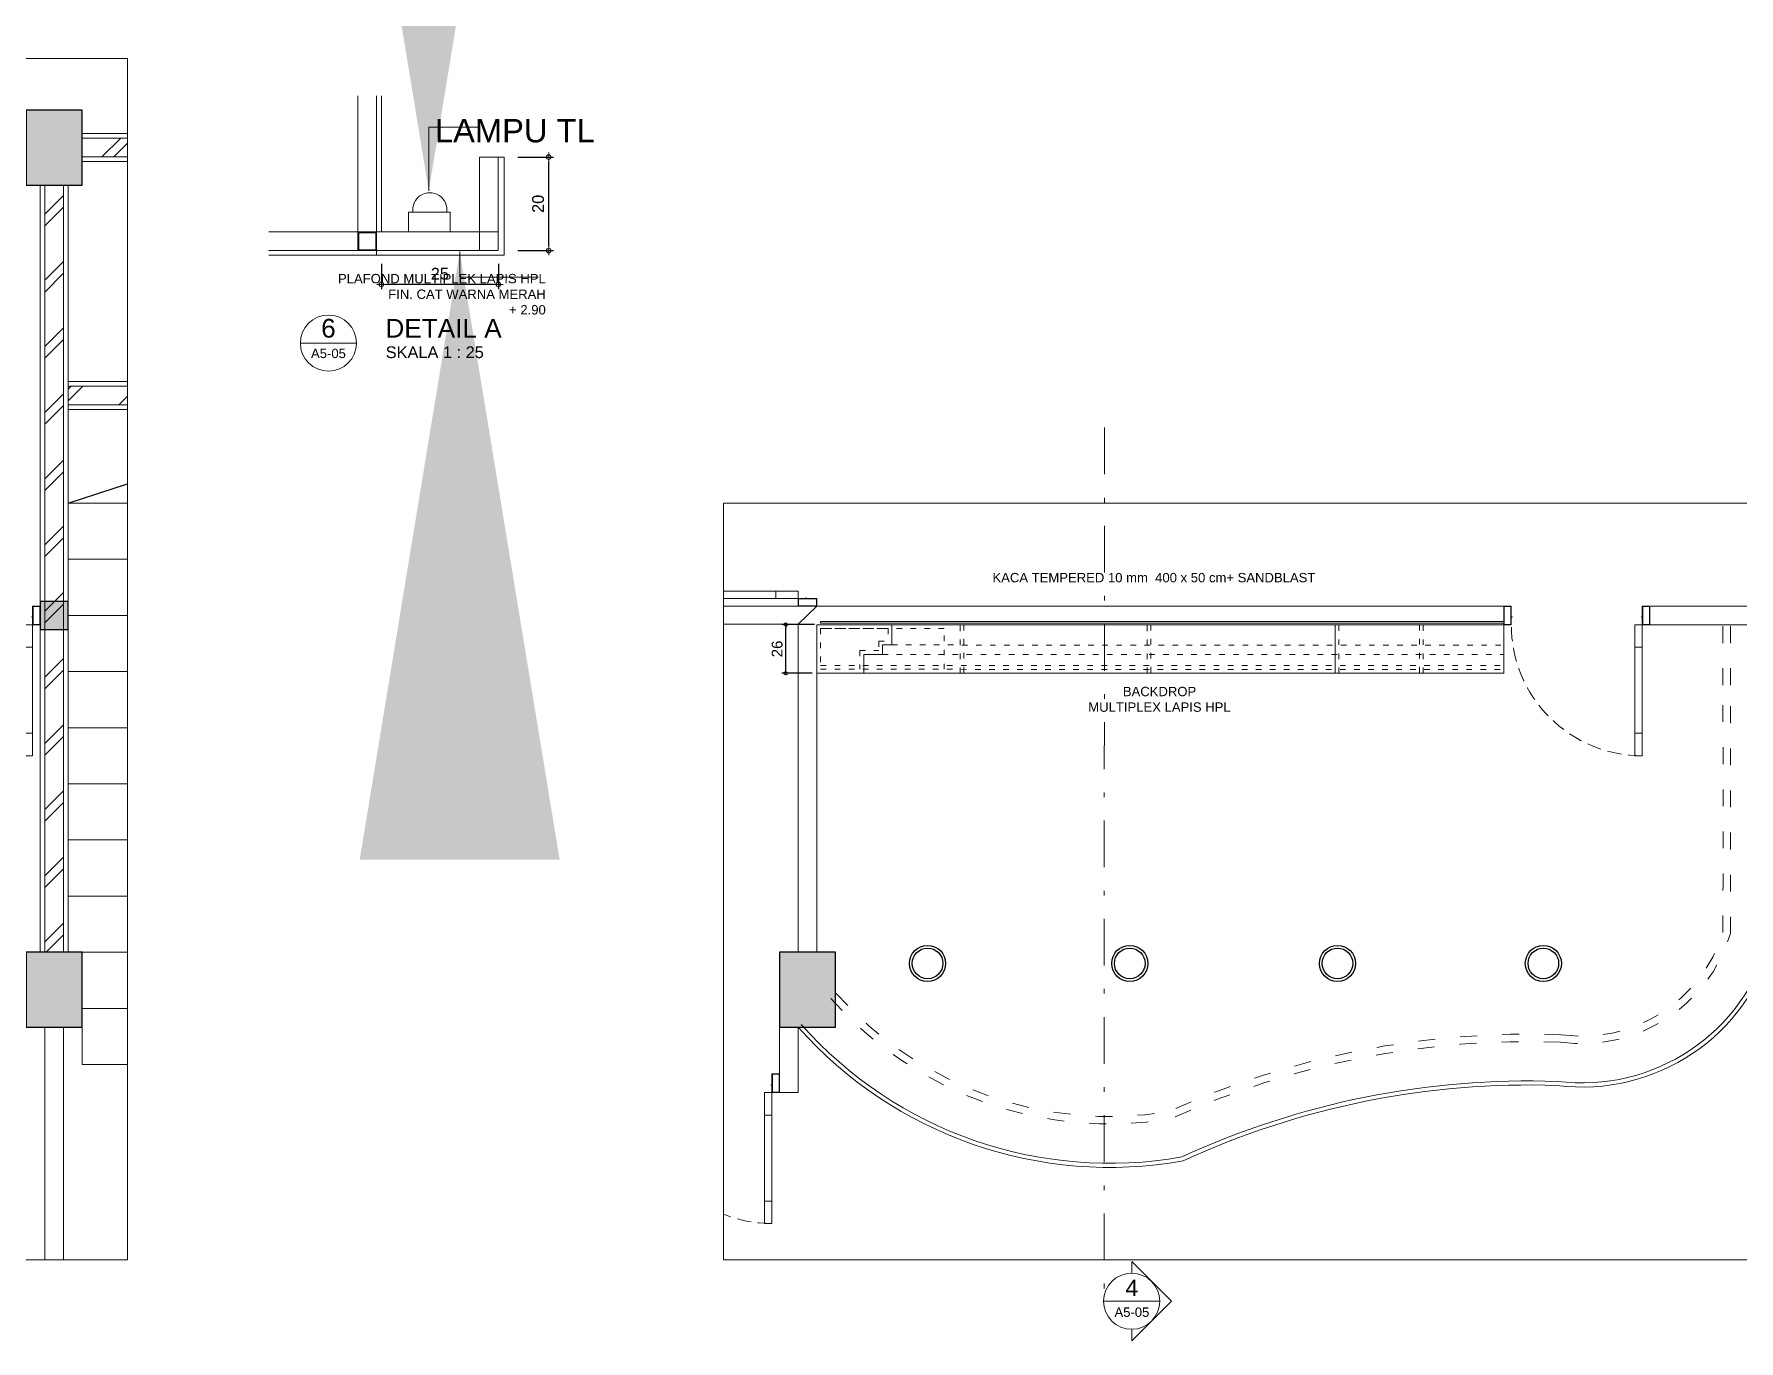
# Model space of a CAD drawing. Header units: millimetres. Extents: x -11 to 1625, y -267 to 180.
# Drawn here: x 1108.29 to 1144.73, y -98.67 to -70.74 of the extents above; entities that cross this region are included whole.
import ezdxf
from ezdxf.enums import TextEntityAlignment as Align
from ezdxf.xclip import XClip

# ---------------------------------------------------------------- set-up
doc = ezdxf.new("R2010")
doc.units = ezdxf.units.MM
doc.header["$XCLIPFRAME"] = 0
for name, pattern in [('ACAD_ISO03W100', [30, 12, -18]), ('DASHDOT', [1, 0.5, -0.25, 0, -0.25]), ('HIDDEN', [0.375, 0.25, -0.125])]:
    doc.linetypes.add(name, pattern=pattern)
for name, color, linetype, lineweight in [('0.15', 36, 'Continuous', 15), ('ars', 11, 'Continuous', 5), ('DIMENSI', 8, 'Continuous', 9), ('dinding', 5, 'Continuous', 15), ('KOLOM', 1, 'Continuous', 30), ('kus', 63, 'Continuous', 15), ('lan', 7, 'Continuous', 15), ('not', 7, 'Continuous', 20), ('PARTISI', 190, 'Continuous', 9), ('sol kol', 8, 'Continuous', 0), ('u', 6, 'Continuous', 20), ('ukuran', 6, 'Continuous', 20)]:
    doc.layers.add(name, color=color, linetype=linetype, lineweight=lineweight)
doc.styles.add('aku', font='arial.ttf')
doc.styles.add('S', font='SIMPLEX', dxfattribs={"width": 1.1})
doc.styles.get("Standard").update_dxf_attribs({"font": 'ARIALUNI.TTF'})
doc.dimstyles.new('H1.20 LAYOUT', dxfattribs={"dimtxt": 40, "dimasz": 13, "dimexe": 30, "dimexo": 0, "dimgap": 10, "dimtad": 2, "dimtih": 1, "dimtoh": 1, "dimdec": 0, "dimlfac": 0.1, "dimzin": 0, "dimdsep": 46, "dimtxsty": 'aku', "dimblk": 'DOT', "dimcen": 0.09, "dimclrd": 256, "dimclre": 256, "dimclrt": 2, "dimadec": 0, "dimazin": 0, "dimtfac": 1, "dimtdec": 0, "dimtix": 1, "dimtofl": 0, "dimtmove": 0, "dimatfit": 3, "dimfxl": 0, "dimtolj": 1, "dimtzin": 0, "dimlwd": -1, "dimlwe": 5, "dimarcsym": 0})
doc.dimstyles.new('ISO-25', dxfattribs={"dimtxt": 0.23, "dimasz": 0.07, "dimexe": 0.08, "dimexo": 0.05, "dimgap": 0.065, "dimtad": 1, "dimlfac": 100, "dimzin": 12, "dimdsep": 46, "dimtxsty": 'Standard', "dimblk": 'ORIGIN', "dimcen": 2.5, "dimdle": 1, "dimclrt": 256, "dimazin": 2, "dimtfac": 1, "dimtmove": 0, "dimatfit": 3, "dimldrblk": 'ORIGIN', "dimfxl": 0, "dimarcsym": 0})
doc.dimstyles.new('sk-100', dxfattribs={"dimtxt": 0.25, "dimasz": 0.1, "dimexe": 0.1, "dimexo": 0, "dimgap": 0.1, "dimtad": 1, "dimdec": 4, "dimlfac": 100, "dimzin": 12, "dimdsep": 46, "dimtxsty": 'Standard', "dimblk": 'BULAT', "dimcen": 0.1, "dimadec": 0, "dimazin": 3, "dimtfac": 1, "dimtdec": 4, "dimtofl": 0, "dimtmove": 0, "dimatfit": 3, "dimldrblk": 'BULAT', "dimfxl": 0, "dimtolj": 1, "dimtzin": 0, "dimarcsym": 0})
pattern_1 = [(45, (-0.5, 3e-14), (-0.1767767, 0.1767767), []), (45, (-0.4375, 3e-14), (-0.1767767, 0.1767767), [])]

# ---------------------------------------------------------------- blocks, each defined once
blk = doc.blocks.new('BULAT')
for p, q in [((-1, 0), (1, 0)), ((0, -1), (0, 1))]:
    blk.add_line(p, q)
blk.add_circle((0, 0), 0.5)
blk = doc.blocks.new('*D237')
at = {"layer": 'Defpoints', "color": 0}
for p in [(1118.633, -73.369), (1119.292, -73.369), (1118.633, -75.369)]:
    blk.add_point(p, dxfattribs=at)
at = {"layer": 'ukuran', "color": 0, "lineweight": -2}
for p, q in [((1118.633, -73.369), (1119.392, -73.369)), ((1119.292, -75.269), (1119.292, -73.469)), ((1118.633, -75.369), (1119.392, -75.369))]:
    blk.add_line(p, q, dxfattribs=at)
at = {"layer": 'ukuran', "color": 0, "lineweight": -2, "xscale": 0.1, "yscale": 0.1, "zscale": 0.1}
for p, rotation in [((1119.292, -73.369), 90), ((1119.292, -75.369), 270)]:
    blk.add_blockref('BULAT', p, dxfattribs=dict(at, rotation=rotation))
at = {"layer": 'ukuran', "color": 0, "insert": (1119.065, -74.369), "char_height": 0.25, "attachment_point": 5, "rotation": 90}
blk.add_mtext('\\A1;20', dxfattribs=at)
blk = doc.blocks.new('_Dot')
at = {"color": 0, "linetype": 'ByBlock', "lineweight": -2}
blk.add_line((-0.5, 0), (-1, 0), dxfattribs=at)
at = {"color": 0, "linetype": 'ByBlock', "const_width": 0.5}
blk.add_lwpolyline([(-0.25, 0, 1), (0.25, 0, 1)], format="xyb", close=True, dxfattribs=at)
blk = doc.blocks.new('Ndtpd')
blk.add_line((0.747, 0), (-0.747, 0))
blk.add_circle((0, 0), 0.747)
at = {"flags": 4}
for tag, height, p in [('NO', 0.5, (0, 0.148)), ('NOLBR', 0.3, (0, -0.398))]:
    blk.add_attdef(tag, text='', height=height, dxfattribs=at).set_placement(p, align=Align.CENTER)
for tag, p, height in [('NDTPD', (1.516, 0.148), 0.5), ('SKALA', (1.523, -0.398), 0.3)]:
    blk.add_attdef(tag, p, '', height=height, dxfattribs=at)
blk = doc.blocks.new('*D238')
at = {"layer": 'Defpoints', "color": 0}
for p in [(1115.715, -75.651), (1118.215, -75.651), (1115.715, -76.09)]:
    blk.add_point(p, dxfattribs=at)
at = {"layer": 'ukuran', "color": 0, "lineweight": -2}
for p, q in [((1115.715, -75.651), (1115.715, -76.19)), ((1118.215, -75.651), (1118.215, -76.19)), ((1118.115, -76.09), (1115.815, -76.09))]:
    blk.add_line(p, q, dxfattribs=at)
at = {"layer": 'ukuran', "color": 0, "lineweight": -2, "xscale": 0.1, "yscale": 0.1, "zscale": 0.1, "rotation": 180}
blk.add_blockref('BULAT', (1115.715, -76.09), dxfattribs=at)
at = {"layer": 'ukuran', "color": 0, "lineweight": -2, "xscale": 0.1, "yscale": 0.1, "zscale": 0.1}
blk.add_blockref('BULAT', (1118.215, -76.09), dxfattribs=at)
at = {"layer": 'ukuran', "color": 0, "insert": (1116.965, -75.863), "char_height": 0.25, "attachment_point": 5}
blk.add_mtext('\\A1;25', dxfattribs=at)
blk = doc.blocks.new('K1')
at = {"layer": 'KOLOM'}
blk.add_lwpolyline([(0.2, 0.15), (-0.2, 0.15), (-0.2, -0.15), (0.2, -0.15), (0.2, 0.15)], dxfattribs=at)
blk = doc.blocks.new('P 70')
at = {"linetype": 'HIDDEN', "ltscale": 0.3}
blk.add_lwpolyline([(-0.74, 0.1, -0.414214), (-0.04, 0.8, -1.303225)], format="xyb", dxfattribs=at)
for points in [[(-0.04, 0.8), (-0.08, 0.8), (-0.08, 0.68), (-0.04, 0.68)], [(-0.04, 0.68), (-0.08, 0.68), (-0.08, 0.22), (-0.04, 0.22)], [(-0.04, 0.1), (-0.08, 0.1), (-0.08, 0.22), (-0.04, 0.22)], [(-0.7351, 0.06), (-0.74, 0.06), (-0.74, 0.0615), (-0.74, 0.1), (-0.78, 0.1), (-0.78, 0), (-0.74, 0), (-0.74, 0.0565), (-0.7351, 0.0583)], [(-0.742, 0.002), (-0.778, 0.002), (-0.778, 0.098), (-0.742, 0.098)], [(-0.0449, 0.06), (-0.04, 0.06), (-0.04, 0.0615), (-0.04, 0.1), (0, 0.1), (0, 0), (-0.04, 0), (-0.04, 0.0565), (-0.0449, 0.0583)], [(-0.038, 0.002), (-0.002, 0.002), (-0.002, 0.098), (-0.038, 0.098)]]:
    blk.add_lwpolyline(points, close=True)
blk = doc.blocks.new('KP')
at = {"layer": 'KOLOM'}
blk.add_lwpolyline([(0.075, -0.075), (-0.075, -0.075), (-0.075, 0.075), (0.075, 0.075), (0.075, -0.075)], dxfattribs=at)
blk = doc.blocks.new('D1')
at = {"layer": 'ars'}
h = blk.add_hatch(dxfattribs=at)
h.set_pattern_fill('TEMBOK', color=256, scale=0.25)
h.set_pattern_definition(pattern_1)
h.paths.add_polyline_path([(-1.85, 14.3), (1.07, 14.3), (1.07, 14.2), (-1.85, 14.2)])
h = blk.add_hatch(dxfattribs=at)
h.set_pattern_fill('TEMBOK', color=256, scale=0.25)
h.set_pattern_definition(pattern_1)
h.paths.add_polyline_path([(-1.95, 9.95), (-1.95, 14.05), (-2.05, 14.05), (-2.05, 9.95)])
h = blk.add_hatch(dxfattribs=at)
h.set_pattern_fill('TEMBOK', color=256, scale=0.25)
h.set_pattern_definition(pattern_1)
h.paths.add_polyline_path([(-1.925, 12.975), (-0.075, 12.975), (-0.075, 12.875), (-1.925, 12.875)])
at = {"layer": 'sol kol'}
for points in [[(-2.15, 14.45), (-2.15, 14.05), (-1.85, 14.05), (-1.85, 14.45)], [(-1.925, 11.825), (-2.075, 11.825), (-2.075, 11.675), (-1.925, 11.675)], [(-8.15, 9.95), (-8.15, 9.55), (-7.85, 9.55), (-7.85, 9.95)], [(-2.15, 9.95), (-2.15, 9.55), (-1.85, 9.55), (-1.85, 9.95)]]:
    blk.add_hatch(color=256, dxfattribs=at).paths.add_polyline_path(points)
at = {"linetype": 'DASHDOT'}
blk.add_line((-1.925, 12.35), (-0.3833, 12.85), dxfattribs=at)
at = {"layer": 'ars'}
for points in [[(-1.85, 14.3), (1.07, 14.3), (1.07, 14.2), (-1.85, 14.2)], [(-1.95, 9.95), (-1.95, 14.05), (-2.05, 14.05), (-2.05, 9.95)], [(-1.925, 12.975), (-0.075, 12.975), (-0.075, 12.875), (-1.925, 12.875)]]:
    blk.add_lwpolyline(points, close=True, dxfattribs=at)
at = {"layer": 'Defpoints'}
blk.add_lwpolyline([(-8.05, 11.7025), (-7.95, 11.8)], dxfattribs=at)
at = {"layer": 'dinding'}
for points in [[(-1.85, 14.325), (1.07, 14.325), (1.07, 14.175), (-1.85, 14.175)], [(-1.925, 9.95), (-1.925, 14.05), (-2.075, 14.05), (-2.075, 9.95)], [(-1.925, 13), (-0.075, 13), (-0.075, 12.85), (-1.925, 12.85)]]:
    blk.add_lwpolyline(points, close=True, dxfattribs=at)
at = {"layer": 'lan'}
for p, q in [((-0.075, 9.65), (-1.85, 9.65)), ((-1.85, 9.55), (-1.85, 9.35)), ((-0.075, 9.35), (-1.85, 9.35))]:
    blk.add_line(p, q, dxfattribs=at)
for points in [[(-0.075, 12.35), (-1.925, 12.35)], [(-0.075, 12.05), (-1.925, 12.05)], [(-0.075, 11.75), (-1.925, 11.75)], [(-0.075, 11.45), (-1.925, 11.45)], [(-0.075, 11.15), (-1.925, 11.15)], [(-0.075, 10.85), (-1.925, 10.85)], [(-0.075, 10.55), (-1.925, 10.55)], [(-0.075, 10.25), (-1.925, 10.25)], [(-0.075, 9.95), (-1.925, 9.95)]]:
    blk.add_lwpolyline(points, dxfattribs=at)
at = {"layer": 'PARTISI'}
for points in [[(-8.05, 9.95), (-8.05, 11.7025), (-10.925, 11.7025), (-10.925, 11.8), (-7.95, 11.8), (-4.28, 11.8), (-4.28, 11.7), (-7.95, 11.7), (-7.95, 9.95)], [(-3.5, 11.8), (-2.855, 11.8), (-2.855, 11.7), (-3.5, 11.7)], [(-2.05, 7.95), (-1.95, 7.95), (-1.95, 9.55), (-2.05, 9.55)]]:
    blk.add_lwpolyline(points, close=True, dxfattribs=at)
blk.add_lwpolyline([(-8.15, 9.55), (-8.15, 9.2), (-8.05, 9.2), (-8.05, 9.55), (-8.15, 9.55)], dxfattribs=at)
at = {"layer": 'KOLOM', "rotation": 90}
for p in [(-2, 14.25), (-8, 9.75), (-2, 9.75)]:
    blk.add_blockref('K1', p, dxfattribs=at)
at = {"layer": 'KOLOM', "xscale": -1, "rotation": 180}
blk.add_blockref('KP', (-2, 11.75), dxfattribs=at)
at = {"layer": 'kus', "xscale": -1}
for p, rotation in [((-7.95, 11.8), 90), ((-3.5, 11.8), 180), ((-2.075, 11.8), 180), ((-8.15, 9.3), 180)]:
    blk.add_blockref('P 70', p, dxfattribs=dict(at, rotation=rotation))
blk = doc.blocks.new('Npkn')
for p, q in [((0, 0.849), (0.849, 0)), ((0, 0.849), (0, 0.6)), ((0.6, 0), (-0.6, 0)), ((0, -0.849), (0.849, 0)), ((0, -0.6), (0, -0.849))]:
    blk.add_line(p, q)
blk.add_circle((0, 0), 0.6)
at = {"color": 5, "style": 'S', "width": 0.75, "flags": 4}
blk.add_attdef('NO', text='', height=0.3, dxfattribs=at).set_placement((0.005, 0.113), align=Align.CENTER)
at = {"style": 'S', "width": 0.75, "flags": 4}
blk.add_attdef('NOLBR', text='', height=0.2, dxfattribs=at).set_placement((0.005, -0.334), align=Align.CENTER)
blk = doc.blocks.new('_Origin')
at = {"color": 0, "linetype": 'ByBlock', "lineweight": -2}
blk.add_line((0, 0), (-1, 0), dxfattribs=at)
blk.add_circle((0, 0), 0.5, dxfattribs=at)
blk = doc.blocks.new('*D292')
at = {"layer": 'Defpoints', "color": 0, "ltscale": 0.15}
for p in [(1124.356, -83.363), (1125.023, -83.363), (1124.973, -84.402)]:
    blk.add_point(p, dxfattribs=at)
at = {"layer": 'u', "color": 0, "lineweight": -2, "ltscale": 0.15}
for p, q in [((1124.973, -83.363), (1124.276, -83.363)), ((1124.356, -84.332), (1124.356, -83.433)), ((1124.923, -84.402), (1124.276, -84.402))]:
    blk.add_line(p, q, dxfattribs=at)
at = {"layer": 'u', "color": 0, "lineweight": -2, "ltscale": 0.15, "xscale": 0.07, "yscale": 0.07, "zscale": 0.07}
for p, rotation in [((1124.356, -83.363), 90), ((1124.356, -84.402), 270)]:
    blk.add_blockref('_Origin', p, dxfattribs=dict(at, rotation=rotation))
at = {"layer": 'u', "ltscale": 0.15, "insert": (1124.174, -83.883), "char_height": 0.23, "attachment_point": 5, "rotation": 90}
blk.add_mtext('26', dxfattribs=at)

msp = doc.modelspace()

# ---------------------------------------------------------------- linework, layer by layer
for centre, radius in [((1127.388684, -90.6048774), 0.385604), ((1127.388684, -90.6048774), 0.327158), ((1131.708684, -90.6048774), 0.385604), ((1131.708684, -90.6048774), 0.327158), ((1136.148684, -90.6048774), 0.385604), ((1136.148684, -90.6048774), 0.327158), ((1140.548684, -90.6048774), 0.385604), ((1140.548684, -90.6048774), 0.327158)]:
    msp.add_circle(centre, radius)
at = {"layer": '0.15'}
for p, q in [((1115.7145662, -74.9687764), (1115.7145662, -72.0568395)), ((1113.3136676, -75.4687764), (1115.7145662, -75.4687764))]:
    msp.add_line(p, q, dxfattribs=at)
for points in [[(1113.3136676, -75.4687764), (1115.6145662, -75.4687764), (1115.6145662, -72.0568395)], [(1115.6145662, -72.0568395), (1115.6145662, -74.9687764), (1115.2145662, -74.9687764), (1115.2145662, -72.0568395)], [(1115.7145662, -75.4687764), (1118.2145662, -75.4687764), (1118.3366762, -75.4687764), (1118.3366762, -73.3687764), (1118.2145662, -73.3687764)], [(1113.3136676, -74.9687764), (1115.2145662, -74.9687764), (1115.2145662, -75.3687764), (1113.3136676, -75.3687764)]]:
    msp.add_lwpolyline(points, dxfattribs=at)
for points in [[(1118.2145662, -73.3687764), (1118.2145662, -75.3687764), (1117.8145662, -75.3687764), (1117.8145662, -73.3687764)], [(1116.2964661, -74.9687764), (1117.1869008, -74.9687764), (1117.1869008, -74.5498044), (1116.2964661, -74.5498044)], [(1115.2145662, -75.3687764), (1115.6145662, -75.3687764), (1115.6145662, -74.9687764), (1115.2145662, -74.9687764)], [(1115.2145662, -74.9687764), (1118.2145662, -74.9687764), (1118.2145662, -75.3687764), (1115.2145662, -75.3687764)], [(1115.2345662, -75.3487764), (1115.5945662, -75.3487764), (1115.5945662, -74.9887764), (1115.2345662, -74.9887764)]]:
    msp.add_lwpolyline(points, close=True, dxfattribs=at)
msp.add_arc((1116.7513798, -74.4982766), 0.3661177, 351.90926617, 188.09073383, dxfattribs=at)
at = {"layer": 'ars', "linetype": 'ACAD_ISO03W100', "ltscale": 0.01}
for p, q in [((1136.1794834, -84.3985914), (1136.1794834, -83.3665745)), ((1125.1034834, -83.4465745), (1126.5434834, -83.4465745)), ((1126.3434834, -83.7185914), (1126.3434834, -83.9185914)), ((1126.3434834, -83.7185914), (1126.5434834, -83.7185914)), ((1126.5434834, -83.4465745), (1126.5434834, -83.7185914)), ((1126.6234834, -83.7985914), (1139.7034834, -83.7999978)), ((1125.9434834, -83.9185914), (1125.9434834, -84.3185914)), ((1125.9434834, -83.9185914), (1126.3434834, -83.9185914)), ((1126.4234834, -83.9985914), (1139.7034834, -83.9999964)), ((1125.1034834, -84.2385914), (1139.7034834, -84.2399883)), ((1125.1034834, -84.3185914), (1139.7034834, -84.3199883))]:
    msp.add_line(p, q, dxfattribs=at)
at = {"layer": 'ars'}
for points in [[(1124.6234834, -91.9665745, 0.261752021), (1132.8481407, -94.8257349, -0.1170895672), (1140.8395507, -93.2140852, 0.3748317255), (1145.4732094, -90.104391, 0.0013438767), (1145.4732094, -84.6395684), (1145.4732094, -83.3665745)], [(1124.6890111, -91.9086118, 0.2614132647), (1132.8217126, -94.7415869, -0.1169868608), (1140.8465879, -93.1267903, 0.3743266221), (1145.3857559, -90.0926675, 0.0013410802), (1145.3857248, -84.639686), (1145.3857248, -83.3665745)]]:
    msp.add_lwpolyline(points, format="xyb", dxfattribs=at)
msp.add_lwpolyline([(1125.1034834, -83.2930018), (1125.1034834, -83.3315275), (1139.7034834, -83.3315275), (1139.7034834, -83.2930018)], close=True, dxfattribs=at)
at = {"layer": 'ars', "linetype": 'ACAD_ISO03W100', "ltscale": 0.03}
for points in [[(1125.3181876, -91.3520717, 0.2579299767), (1132.5720881, -93.932131, -0.1160299711), (1140.9170577, -92.2887625, 0.3688680595), (1144.5474626, -89.9685869, 0.0004447289), (1144.5474626, -84.6565666), (1144.5474626, -83.3665745)], [(1125.4381089, -91.245995, 0.2572131424), (1132.5253893, -93.7775303, -0.1158538147), (1140.9311597, -92.129069, 0.3674795452), (1144.3873798, -89.9444, 0.0004427158), (1144.3873585, -84.656709), (1144.3873584, -83.3665745)]]:
    msp.add_lwpolyline(points, format="xyb", dxfattribs=at)
at = {"layer": 'ars', "linetype": 'ACAD_ISO03W100', "ltscale": 0.01}
for points in [[(1128.0825461, -84.3999114), (1128.0825461, -83.3665745), (1128.1625461, -83.3665745), (1128.1625461, -84.3999114)], [(1132.0825461, -84.3999114), (1132.0825461, -83.3665745), (1132.1625461, -83.3665745), (1132.1625461, -84.3999114)], [(1137.9014834, -84.3985914), (1137.9814834, -84.3985914), (1137.9814834, -83.3665745), (1137.9014834, -83.3665745)], [(1127.7434834, -84.3185914), (1127.7434834, -83.4465745), (1125.1034834, -83.4465745), (1125.1034834, -84.3185914)]]:
    msp.add_lwpolyline(points, close=True, dxfattribs=at)
at = {"layer": 'lan'}
for points in [[(1082.9290752, -96.942568), (1110.2894979, -96.942568), (1110.2894979, -71.2587054), (1082.9290752, -71.2587054)], [(1123.0305013, -96.942568), (1150.390924, -96.942568), (1150.390924, -80.7665745), (1123.0305013, -80.7665745)]]:
    msp.add_lwpolyline(points, close=True, dxfattribs=at)
at = {"layer": 'not', "linetype": 'DASHDOT', "ltscale": 2}
msp.add_lwpolyline([(1131.1661971, -79.1505976), (1131.1660652, -97.6899773)], dxfattribs=at)
at = {"layer": 'PARTISI'}
for p, q in [((1126.6234834, -83.3652545), (1126.6234834, -83.7985914)), ((1126.4234834, -83.7985914), (1126.4234834, -83.9985914)), ((1126.4234834, -83.7985914), (1126.6234834, -83.7985914)), ((1126.0234834, -83.9985914), (1126.0234834, -84.3985914)), ((1126.0234834, -83.9985914), (1126.4234834, -83.9985914)), ((1125.0234834, -84.3985914), (1139.7034834, -84.3999114))]:
    msp.add_line(p, q, dxfattribs=at)
msp.add_lwpolyline([(1136.0994834, -84.3985914), (1136.0994834, -83.3665745), (1139.7034834, -83.3665745), (1139.7034834, -84.3985914)], close=True, dxfattribs=at)

# ---------------------------------------------------------------- block references
at = {"layer": 'Defpoints'}
ref = msp.add_blockref('D1', (1116.7220573, -130.1665745), dxfattribs=dict(at, xscale=4, yscale=4, zscale=4))
XClip(ref).set_block_clipping_path([(-8.4482455152, 8.3060016323), (-1.608139844, 14.7269672837)])
ref = msp.add_blockref('D1', (1156.8234834, -130.1665745), dxfattribs=dict(at, xscale=4, yscale=4, zscale=4))
XClip(ref).set_block_clipping_path([(-8.4482455152, 8.3060016323), (-1.608139844, 12.35)])
at = {"layer": 'not', "lineweight": -3}
ref = msp.add_blockref('Ndtpd', (1114.5844954, -77.3458081), dxfattribs=dict(at, xscale=0.8032128514056183, yscale=0.8032128514056183, zscale=0.8032128514056183))
ref.add_attrib('NO', '6', dxfattribs={"layer": '0', "lineweight": -3, "height": 0.4, "flags": 4}).set_placement((1114.5841682, -77.2272823), align=Align.CENTER)
ref.add_attrib('NDTPD', 'DETAIL A', (1115.80218, -77.2272823), dxfattribs={"layer": '0', "lineweight": -3, "height": 0.4, "flags": 4})
ref.add_attrib('NOLBR', 'A5-05', dxfattribs={"layer": '0', "lineweight": -3, "height": 0.2, "flags": 4}).set_placement((1114.5841682, -77.665778), align=Align.CENTER)
ref.add_attrib('SKALA', 'SKALA 1 : 25', (1115.8079801, -77.665778), dxfattribs={"layer": '0', "lineweight": -3, "height": 0.25, "flags": 4})
at = {"layer": 'not'}
ref = msp.add_blockref('Npkn', (1131.7504905, -97.8257974), dxfattribs=at)
ref.add_attrib('NO', '4', dxfattribs={"layer": '0', "height": 0.35, "flags": 4}).set_placement((1131.7552561, -97.7128948), align=Align.CENTER)
ref.add_attrib('NOLBR', 'A5-05', dxfattribs={"layer": '0', "height": 0.2, "flags": 4}).set_placement((1131.7552561, -98.1600352), align=Align.CENTER)

# ---------------------------------------------------------------- texts
at = {"layer": 'dinding', "attachment_point": 3, "style": 'aku'}
for s, insert, char_height in [('LAMPU TL', (1120.2750302, -72.5543693), 0.5), ('PLAFOND MULTIPLEK LAPIS HPL\\PFIN. CAT WARNA MERAH\\P+ 2.90', (1119.2289735, -75.8669016), 0.2)]:
    msp.add_mtext(s, dxfattribs=dict(at, insert=insert, char_height=char_height))
at = {"layer": 'not', "char_height": 0.2, "attachment_point": 7, "style": 'aku'}
for s, insert in [('KACA TEMPERED 10 mm  400 x 50 cm+ SANDBLAST', (1128.7751815, -82.4612406)), ('\\pi-0.76774;BACKDROP \\P\\pi-1.5064;MULTIPLEX LAPIS HPL', (1132.3297147, -85.2291942))]:
    msp.add_mtext(s, dxfattribs=dict(at, insert=insert))

# ---------------------------------------------------------------- dimensions: what is measured, and where the dimension line sits
at = {"layer": 'u', "ltscale": 0.15}
dim = msp.add_linear_dim(base=(1124.3564434, -83.3625745), p1=(1124.9734834, -84.4024956), p2=(1125.0234834, -83.3625745), angle=90, dimstyle='ISO-25', override={"dimlfac": 25}, dxfattribs=at)
dim.commit()
dim.dimension.update_dxf_attribs({"geometry": '*D292', "text_midpoint": (1124.1739331, -83.8825351)})
at = {"layer": 'ukuran'}
dim = msp.add_linear_dim(base=(1119.2924777, -73.3687764), p1=(1118.6326663, -75.3687764), p2=(1118.6326663, -73.3687764), angle=90, dimstyle='sk-100', override={"dimlfac": 10}, dxfattribs=at)
dim.commit()
dim.dimension.update_dxf_attribs({"geometry": '*D237', "text_midpoint": (1119.2924777, -74.3687764), "dimtype": 160})
dim = msp.add_linear_dim(base=(1115.7145662, -76.0903375), p1=(1118.2145662, -75.6513321), p2=(1115.7145662, -75.6513321), dimstyle='sk-100', override={"dimlfac": 10}, dxfattribs=at)
dim.commit()
dim.dimension.update_dxf_attribs({"geometry": '*D238', "text_midpoint": (1116.9645662, -75.862609)})

# ---------------------------------------------------------------- leaders
at = {"layer": 'ars'}
msp.add_leader([(1117.3889627, -75.3905104), (1117.3889627, -75.9381667), (1119.0670313, -75.9381667)], dimstyle='H1.20 LAYOUT', override={"dimgap": 10, "dimtad": 0}, dxfattribs=at)
at = {"layer": 'DIMENSI'}
msp.add_leader([(1116.7284441, -74.0928857), (1116.7284441, -72.7325319), (1117.8128311, -72.7325319)], dimstyle='H1.20 LAYOUT', override={"dimgap": 10, "dimtad": 0}, dxfattribs=at)

doc.saveas('drawing.dxf')
